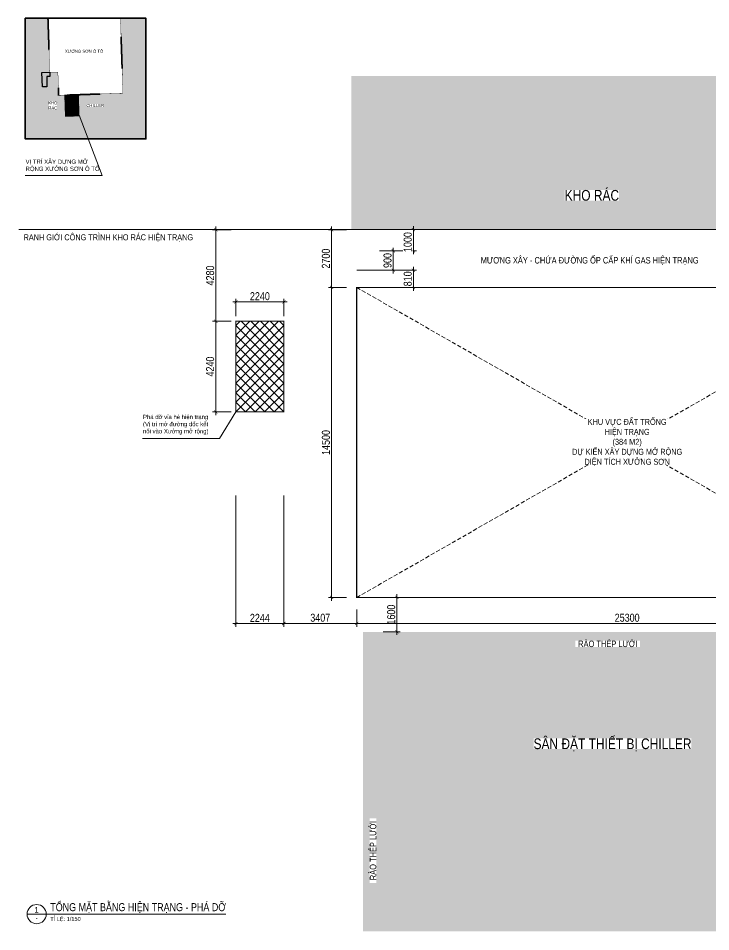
# Model space of a CAD drawing. Header units: millimetres. Extents: x -547695 to 905972, y -1055718 to 167349.
# Drawn here: x -535898 to -503510, y -737747 to -695023 of the extents above; entities that cross this region are included whole.
import ezdxf
from ezdxf.enums import TextEntityAlignment as Align

# ---------------------------------------------------------------- set-up
doc = ezdxf.new("R2010")
doc.units = ezdxf.units.MM
for name, pattern in [('$0$BASE-A0$0$HIDDEN', [0.375, 0.25, -0.125]), ('$1$Xref Mat bang cot +0.000$0$Xref Mat bang cot +0.000$0$Xref Mat Bang Tang 1$0$Xref Mat Bang Tang 1$0$$1$HIDDEN', [0.375, 0.25, -0.125]), ('HIDDEN', [9.525, 6.35, -3.175])]:
    doc.linetypes.add(name, pattern=pattern)
doc.layers.get('DEFPOINTS').update_dxf_attribs({"color": 1, "lineweight": 25})
for name, color, linetype, lineweight in [('A-DIMS', 8, 'Continuous', 9), ('A-FINE', 255, 'Continuous', 25), ('A-HEVY', 111, 'Continuous', 35), ('A-HIDD', 45, 'HIDDEN', 9), ('A-PATT', 252, 'Continuous', 9), ('A-SYMBOLS', 10, 'Continuous', 13), ('A-TEXT', 255, 'Continuous', 25)]:
    doc.layers.add(name, color=color, linetype=linetype, lineweight=lineweight)
doc.styles.add('VTK_Arial', font='arial.ttf', dxfattribs={"width": 0.8})
doc.dimstyles.new('A-2.5-DIM150', dxfattribs={"dimscale": 150, "dimtxt": 2.5, "dimasz": 1, "dimexe": 1, "dimexo": 0, "dimgap": 0.5, "dimtad": 1, "dimdec": 0, "dimzin": 12, "dimdsep": 46, "dimtxsty": 'VTK_Arial', "dimblk": 'ARCHTICK', "dimcen": 0, "dimdle": 1, "dimclrd": 256, "dimclre": 256, "dimclrt": 7, "dimadec": 1, "dimazin": 3, "dimtfac": 1, "dimtdec": 0, "dimtmove": 0, "dimatfit": 2, "dimfxl": 20, "dimtfill": 1, "dimtolj": 1, "dimtzin": 0, "dimlwd": -1, "dimlwe": -1, "dimarcsym": 0})
doc.dimstyles.new('A-2.5-DIM80 x 4', dxfattribs={"dimscale": 80, "dimtxt": 2.5, "dimasz": 1, "dimexe": 1, "dimexo": 0, "dimgap": 0.5, "dimtad": 1, "dimdec": 0, "dimlfac": 0.25, "dimzin": 12, "dimdsep": 46, "dimtxsty": 'VTK_Arial', "dimblk": 'ARCHTICK', "dimcen": 0, "dimdle": 1, "dimclrd": 256, "dimclre": 256, "dimclrt": 7, "dimadec": 1, "dimazin": 3, "dimtfac": 1, "dimtdec": 0, "dimtmove": 0, "dimatfit": 2, "dimfxl": 20, "dimtolj": 1, "dimtzin": 0, "dimlwd": -1, "dimlwe": -1, "dimarcsym": 0})

# ---------------------------------------------------------------- blocks, each defined once
blk = doc.blocks.new('_ARCHTICK')
at = {"color": 0, "linetype": 'ByBlock', "const_width": 0.15}
blk.add_lwpolyline([(-0.5, -0.5), (0.5, 0.5)], dxfattribs=at)
blk = doc.blocks.new('*D420')
at = {"layer": 'A-DIMS', "transparency": 16777216}
for p, q in [((-525942, -709194), (-526806, -709194)), ((-526656, -709044), (-526656, -713584)), ((-525942, -713434), (-526806, -713434))]:
    blk.add_line(p, q, dxfattribs=at)
at = {"layer": 'DEFPOINTS', "color": 0, "transparency": 16777216}
for p in [(-525942, -709194), (-526656, -713434), (-525942, -713434)]:
    blk.add_point(p, dxfattribs=at)
at = {"layer": 'A-DIMS', "transparency": 16777216, "xscale": 150, "yscale": 150, "zscale": 150}
for p, rotation in [((-526656, -709194), 90), ((-526656, -713434), 270)]:
    blk.add_blockref('_ARCHTICK', p, dxfattribs=dict(at, rotation=rotation))
at = {"layer": 'A-DIMS', "color": 7, "transparency": 16777216, "insert": (-526922, -711314), "char_height": 375, "attachment_point": 5, "rotation": 90, "style": 'VTK_Arial', "bg_fill": 3, "box_fill_scale": 1.1, "bg_fill_color": 257, "bg_fill_transparency": 0}
blk.add_mtext('\\A1;4240', dxfattribs=at)
blk = doc.blocks.new('*D421')
at = {"layer": 'A-DIMS', "transparency": 16777216}
for p, q in [((-525867, -708289), (-523327, -708289)), ((-525717, -708963), (-525717, -708139)), ((-523477, -708963), (-523477, -708139))]:
    blk.add_line(p, q, dxfattribs=at)
at = {"layer": 'DEFPOINTS', "color": 0, "transparency": 16777216}
for p in [(-523477, -708289), (-525717, -708963), (-523477, -708963)]:
    blk.add_point(p, dxfattribs=at)
at = {"layer": 'A-DIMS', "transparency": 16777216, "xscale": 150, "yscale": 150, "zscale": 150, "rotation": 180}
blk.add_blockref('_ARCHTICK', (-525717, -708289), dxfattribs=at)
at = {"layer": 'A-DIMS', "transparency": 16777216, "xscale": 150, "yscale": 150, "zscale": 150}
blk.add_blockref('_ARCHTICK', (-523477, -708289), dxfattribs=at)
at = {"layer": 'A-DIMS', "color": 7, "transparency": 16777216, "insert": (-524597, -708023), "char_height": 375, "attachment_point": 5, "style": 'VTK_Arial', "bg_fill": 3, "box_fill_scale": 1.1, "bg_fill_color": 257, "bg_fill_transparency": 0}
blk.add_mtext('\\A1;2240', dxfattribs=at)
blk = doc.blocks.new('*D422')
at = {"layer": 'A-DIMS', "transparency": 16777216}
for p, q in [((-520541, -704915), (-521393, -704915)), ((-521243, -707764), (-521243, -704765)), ((-520541, -707614), (-521393, -707614))]:
    blk.add_line(p, q, dxfattribs=at)
at = {"layer": 'DEFPOINTS', "color": 0, "transparency": 16777216}
for p in [(-521243, -704915), (-520541, -704915), (-520541, -707614)]:
    blk.add_point(p, dxfattribs=at)
at = {"layer": 'A-DIMS', "transparency": 16777216, "xscale": 150, "yscale": 150, "zscale": 150}
for p, rotation in [((-521243, -704915), 90), ((-521243, -707614), 270)]:
    blk.add_blockref('_ARCHTICK', p, dxfattribs=dict(at, rotation=rotation))
at = {"layer": 'A-DIMS', "color": 7, "transparency": 16777216, "insert": (-521509, -706264), "char_height": 375, "attachment_point": 5, "rotation": 90, "style": 'VTK_Arial', "bg_fill": 3, "box_fill_scale": 1.1, "bg_fill_color": 257, "bg_fill_transparency": 0}
blk.add_mtext('\\A1;2700', dxfattribs=at)
blk = doc.blocks.new('*D423')
at = {"layer": 'A-DIMS', "transparency": 16777216}
for p, q in [((-521243, -707464), (-521243, -722264)), ((-520541, -707614), (-521393, -707614)), ((-520541, -722114), (-521393, -722114))]:
    blk.add_line(p, q, dxfattribs=at)
at = {"layer": 'DEFPOINTS', "color": 0, "transparency": 16777216}
for p in [(-520541, -707614), (-521243, -722114), (-520541, -722114)]:
    blk.add_point(p, dxfattribs=at)
at = {"layer": 'A-DIMS', "transparency": 16777216, "xscale": 150, "yscale": 150, "zscale": 150}
for p, rotation in [((-521243, -707614), 90), ((-521243, -722114), 270)]:
    blk.add_blockref('_ARCHTICK', p, dxfattribs=dict(at, rotation=rotation))
at = {"layer": 'A-DIMS', "color": 7, "transparency": 16777216, "insert": (-521509, -714864), "char_height": 375, "attachment_point": 5, "rotation": 90, "style": 'VTK_Arial', "bg_fill": 3, "box_fill_scale": 1.1, "bg_fill_color": 257, "bg_fill_transparency": 0}
blk.add_mtext('\\A1;14500', dxfattribs=at)
blk = doc.blocks.new('*D424')
at = {"layer": 'A-DIMS', "transparency": 16777216}
for p, q in [((-518187, -721964), (-518187, -723864)), ((-518836, -722114), (-518037, -722114)), ((-518836, -723714), (-518037, -723714))]:
    blk.add_line(p, q, dxfattribs=at)
at = {"layer": 'DEFPOINTS', "color": 0, "transparency": 16777216}
for p in [(-518836, -722114), (-518836, -723714), (-518187, -723714)]:
    blk.add_point(p, dxfattribs=at)
at = {"layer": 'A-DIMS', "transparency": 16777216, "xscale": 150, "yscale": 150, "zscale": 150}
for p, rotation in [((-518187, -722114), 90), ((-518187, -723714), 270)]:
    blk.add_blockref('_ARCHTICK', p, dxfattribs=dict(at, rotation=rotation))
at = {"layer": 'A-DIMS', "color": 7, "transparency": 16777216, "insert": (-518454, -722914), "char_height": 375, "attachment_point": 5, "rotation": 90, "style": 'VTK_Arial', "bg_fill": 3, "box_fill_scale": 1.1, "bg_fill_color": 257, "bg_fill_transparency": 0}
blk.add_mtext('\\A1;1600', dxfattribs=at)
blk = doc.blocks.new('*D425')
at = {"layer": 'A-DIMS', "transparency": 16777216}
for p, q in [((-520069, -722669), (-520069, -723479)), ((-494769, -722669), (-494769, -723479)), ((-520219, -723329), (-494619, -723329))]:
    blk.add_line(p, q, dxfattribs=at)
at = {"layer": 'DEFPOINTS', "color": 0, "transparency": 16777216}
for p in [(-520069, -722669), (-494769, -722669), (-494769, -723329)]:
    blk.add_point(p, dxfattribs=at)
at = {"layer": 'A-DIMS', "transparency": 16777216, "xscale": 150, "yscale": 150, "zscale": 150, "rotation": 180}
blk.add_blockref('_ARCHTICK', (-520069, -723329), dxfattribs=at)
at = {"layer": 'A-DIMS', "transparency": 16777216, "xscale": 150, "yscale": 150, "zscale": 150}
blk.add_blockref('_ARCHTICK', (-494769, -723329), dxfattribs=at)
at = {"layer": 'A-DIMS', "color": 7, "transparency": 16777216, "insert": (-507419, -723063), "char_height": 375, "attachment_point": 5, "style": 'VTK_Arial', "bg_fill": 3, "box_fill_scale": 1.1, "bg_fill_color": 257, "bg_fill_transparency": 0}
blk.add_mtext('\\A1;25300', dxfattribs=at)
blk = doc.blocks.new('*D428')
at = {"layer": 'A-DIMS', "transparency": 16777216}
for p, q in [((-525942, -704915), (-526806, -704915)), ((-526656, -709344), (-526656, -704765)), ((-525942, -709194), (-526806, -709194))]:
    blk.add_line(p, q, dxfattribs=at)
at = {"layer": 'DEFPOINTS', "color": 0, "transparency": 16777216}
for p in [(-526656, -704915), (-525942, -704915), (-525942, -709194)]:
    blk.add_point(p, dxfattribs=at)
at = {"layer": 'A-DIMS', "transparency": 16777216, "xscale": 150, "yscale": 150, "zscale": 150}
for p, rotation in [((-526656, -704915), 90), ((-526656, -709194), 270)]:
    blk.add_blockref('_ARCHTICK', p, dxfattribs=dict(at, rotation=rotation))
at = {"layer": 'A-DIMS', "color": 7, "transparency": 16777216, "insert": (-526922, -707054), "char_height": 375, "attachment_point": 5, "rotation": 90, "style": 'VTK_Arial', "bg_fill": 3, "box_fill_scale": 1.1, "bg_fill_color": 257, "bg_fill_transparency": 0}
blk.add_mtext('\\A1;4280', dxfattribs=at)
blk = doc.blocks.new('*U128')
for p, q in [((0, 0), (-14.5, 0)), ((109.62, 0), (0, 0))]:
    blk.add_line(p, q)
blk.add_circle((-8.5, 0), 6)
at = {"color": 7, "style": 'VTK_Arial', "width": 0.8}
blk.add_attdef('SECTION', (0, 1.86), '', height=5, dxfattribs=at)
blk.add_attdef('MARK', text='', height=3.5, dxfattribs=at).set_placement((-8.59, 0.99), align=Align.CENTER)
at = {"color": 7, "linetype": 'Continuous', "style": 'VTK_Arial', "width": 0.8}
blk.add_attdef('REF', text='', height=2.5, dxfattribs=at).set_placement((-8.49, -3.75), align=Align.CENTER)
at = {"color": 7, "linetype": 'Continuous', "style": 'VTK_Arial', "width": 0.8, "flags": 8}
blk.add_attdef('SCALE-I', (0, -4.25), '', height=2.5, dxfattribs=at)
blk = doc.blocks.new('*D506')
at = {"layer": 'A-DIMS', "transparency": 16777216}
for p, q in [((-517415, -707764), (-517415, -706654)), ((-520069, -706804), (-517265, -706804)), ((-520069, -707614), (-517265, -707614))]:
    blk.add_line(p, q, dxfattribs=at)
at = {"layer": 'DEFPOINTS', "color": 0, "transparency": 16777216}
for p in [(-520069, -706804), (-520069, -707614)]:
    blk.add_point(p, dxfattribs=at)
at = {"layer": 'A-DIMS', "transparency": 16777216, "xscale": 150, "yscale": 150, "zscale": 150}
for p, rotation in [((-517415, -706804), 90), ((-517415, -707614), 270)]:
    blk.add_blockref('_ARCHTICK', p, dxfattribs=dict(at, rotation=rotation))
at = {"layer": 'A-DIMS', "color": 7, "transparency": 16777216, "insert": (-517681, -707209), "char_height": 375, "attachment_point": 5, "rotation": 90, "style": 'VTK_Arial', "bg_fill": 3, "box_fill_scale": 1.1, "bg_fill_color": 257, "bg_fill_transparency": 0}
blk.add_mtext('\\A1;810', dxfattribs=at)
at = {"layer": 'DEFPOINTS', "color": 0, "transparency": 16777216}
blk.add_point((-517415, -706804), dxfattribs=at)
blk = doc.blocks.new('*D507')
at = {"layer": 'A-DIMS', "transparency": 16777216}
for p, q in [((-518999, -704904), (-517265, -704904)), ((-517415, -704754), (-517415, -706053)), ((-518999, -705903), (-517265, -705903))]:
    blk.add_line(p, q, dxfattribs=at)
at = {"layer": 'DEFPOINTS', "color": 0, "transparency": 16777216}
for p in [(-518999, -704904), (-518999, -705903)]:
    blk.add_point(p, dxfattribs=at)
at = {"layer": 'A-DIMS', "transparency": 16777216, "xscale": 150, "yscale": 150, "zscale": 150}
for p, rotation in [((-517415, -704904), 90), ((-517415, -705903), 270)]:
    blk.add_blockref('_ARCHTICK', p, dxfattribs=dict(at, rotation=rotation))
at = {"layer": 'A-DIMS', "color": 7, "transparency": 16777216, "insert": (-517681, -705491), "char_height": 375, "attachment_point": 5, "rotation": 90, "style": 'VTK_Arial', "bg_fill": 3, "box_fill_scale": 1.1, "bg_fill_color": 257, "bg_fill_transparency": 0}
blk.add_mtext('\\A1;1000', dxfattribs=at)
at = {"layer": 'DEFPOINTS', "color": 0, "transparency": 16777216}
blk.add_point((-517415, -705903), dxfattribs=at)
blk = doc.blocks.new('*D508')
at = {"layer": 'A-DIMS', "transparency": 16777216}
for p, q in [((-518360, -705753), (-518360, -706953)), ((-518999, -705903), (-518210, -705903)), ((-518999, -706803), (-518210, -706803))]:
    blk.add_line(p, q, dxfattribs=at)
at = {"layer": 'A-DIMS', "transparency": 16777216, "xscale": 150, "yscale": 150, "zscale": 150}
for p, rotation in [((-518360, -705903), 90), ((-518360, -706803), 270)]:
    blk.add_blockref('_ARCHTICK', p, dxfattribs=dict(at, rotation=rotation))
at = {"layer": 'A-DIMS', "color": 7, "transparency": 16777216, "insert": (-518626, -706353), "char_height": 375, "attachment_point": 5, "rotation": 90, "style": 'VTK_Arial', "bg_fill": 3, "box_fill_scale": 1.1, "bg_fill_color": 257, "bg_fill_transparency": 0}
blk.add_mtext('\\A1;900', dxfattribs=at)
at = {"layer": 'DEFPOINTS', "color": 0, "transparency": 16777216}
for p in [(-518999, -705903), (-518999, -706803), (-518360, -706803)]:
    blk.add_point(p, dxfattribs=at)
blk = doc.blocks.new('*D510')
at = {"layer": 'A-DIMS', "transparency": 16777216}
for p, q in [((-523476, -717351), (-523476, -723479)), ((-520069, -722669), (-520069, -723479)), ((-519919, -723329), (-523626, -723329))]:
    blk.add_line(p, q, dxfattribs=at)
at = {"layer": 'DEFPOINTS', "color": 0, "transparency": 16777216}
for p in [(-523476, -717351), (-520069, -722669), (-523476, -723329)]:
    blk.add_point(p, dxfattribs=at)
at = {"layer": 'A-DIMS', "transparency": 16777216, "xscale": 150, "yscale": 150, "zscale": 150, "rotation": 180}
blk.add_blockref('_ARCHTICK', (-523476, -723329), dxfattribs=at)
at = {"layer": 'A-DIMS', "transparency": 16777216, "xscale": 150, "yscale": 150, "zscale": 150}
blk.add_blockref('_ARCHTICK', (-520069, -723329), dxfattribs=at)
at = {"layer": 'A-DIMS', "color": 7, "transparency": 16777216, "insert": (-521773, -723063), "char_height": 375, "attachment_point": 5, "style": 'VTK_Arial', "bg_fill": 3, "box_fill_scale": 1.1, "bg_fill_color": 257, "bg_fill_transparency": 0}
blk.add_mtext('\\A1;3407', dxfattribs=at)
blk = doc.blocks.new('*D511')
at = {"layer": 'A-DIMS', "transparency": 16777216}
for p, q in [((-525720, -717351), (-525720, -723479)), ((-523476, -717351), (-523476, -723479)), ((-523326, -723329), (-525870, -723329))]:
    blk.add_line(p, q, dxfattribs=at)
at = {"layer": 'DEFPOINTS', "color": 0, "transparency": 16777216}
for p in [(-525720, -717351), (-523476, -717351), (-525720, -723329)]:
    blk.add_point(p, dxfattribs=at)
at = {"layer": 'A-DIMS', "transparency": 16777216, "xscale": 150, "yscale": 150, "zscale": 150, "rotation": 180}
blk.add_blockref('_ARCHTICK', (-525720, -723329), dxfattribs=at)
at = {"layer": 'A-DIMS', "transparency": 16777216, "xscale": 150, "yscale": 150, "zscale": 150}
blk.add_blockref('_ARCHTICK', (-523476, -723329), dxfattribs=at)
at = {"layer": 'A-DIMS', "color": 7, "transparency": 16777216, "insert": (-524598, -723066), "char_height": 375, "attachment_point": 5, "style": 'VTK_Arial', "bg_fill": 3, "box_fill_scale": 1.1, "bg_fill_color": 257, "bg_fill_transparency": 0}
blk.add_mtext('\\A1;2244', dxfattribs=at)
blk = doc.blocks.new('E5T7U78')
at = {"layer": 'A-HIDD', "ltscale": 100, "const_width": 50}
for points in [[(43426, -10930), (2322, -10930)], [(43426, -10930), (43426, -43748)]]:
    blk.add_lwpolyline(points, dxfattribs=at)
at = {"layer": 'A-TEXT', "insert": (42807, -43459), "char_height": 280, "width": 7947.68, "attachment_point": 1, "rotation": 90, "style": 'VTK_Arial', "bg_fill": 3, "box_fill_scale": 1, "bg_fill_color": 257, "bg_fill_transparency": 0}
blk.add_mtext('RANH GIỚI CÔNG TRÌNH XƯỞNG SƠN HIỆN TRẠNG', dxfattribs=at)
at = {"layer": 'A-TEXT', "insert": (2545, -11153), "char_height": 280, "width": 7617.23, "attachment_point": 1, "style": 'VTK_Arial', "bg_fill": 3, "box_fill_scale": 1, "bg_fill_color": 257, "bg_fill_transparency": 0}
blk.add_mtext('RANH GIỚI CÔNG TRÌNH KHO RÁC HIỆN TRẠNG', dxfattribs=at)
blk = doc.blocks.new('E576U')
at = {"layer": 'A-DIMS', "color": 7, "insert": (2639, -7657), "char_height": 200, "width": 2838.29, "attachment_point": 1, "style": 'VTK_Arial'}
blk.add_mtext('\\A1;VỊ TRÍ XÂY DỰNG MỞ RỘNG XƯỞNG SƠN Ô TÔ', dxfattribs=at)
at = {"layer": 'A-DIMS'}
blk.add_leader([(5140, -5581), (6225, -8410), (2623, -8410)], dimstyle='A-2.5-DIM80 x 4', override={"dimgap": 0.5, "dimtad": 0}, dxfattribs=at)
at = {"color": 1, "linetype": '$1$Xref Mat bang cot +0.000$0$Xref Mat bang cot +0.000$0$Xref Mat Bang Tang 1$0$Xref Mat Bang Tang 1$0$$1$HIDDEN', "ltscale": 0.2}
blk.add_wipeout([(7078, -1049), (7193, -4556), (4186, -4655), (4150, -3562), (3769, -3575), (3686, -1049)], dxfattribs=at).dxf.layer = 'A-PATT'
at = {"layer": 'A-PATT', "transparency": 33554551}
h = blk.add_hatch(dxfattribs=at)
h.set_pattern_fill('ANSI31', color=1, scale=12.404644)
h.set_pattern_definition([(45, (-527253.15, -705490.95), (-27.849221, 27.849221), [])])
h.paths.add_polyline_path([(4472, -4645), (4505, -5635), (5141, -5614), (5108, -4625)])
blk.add_lwpolyline([(2622, -1049), (8264, -1049), (8264, -6691), (2622, -6691)], close=True)
at = {"linetype": '$1$Xref Mat bang cot +0.000$0$Xref Mat bang cot +0.000$0$Xref Mat Bang Tang 1$0$Xref Mat Bang Tang 1$0$$1$HIDDEN', "ltscale": 0.2}
blk.add_lwpolyline([(7078, -1049), (7193, -4556), (4186, -4655), (4150, -3562), (3769, -3575), (3686, -1049)], close=True, dxfattribs=at)
at = {"color": 1, "linetype": '$1$Xref Mat bang cot +0.000$0$Xref Mat bang cot +0.000$0$Xref Mat Bang Tang 1$0$Xref Mat Bang Tang 1$0$$1$HIDDEN', "ltscale": 0.2, "const_width": 41.3}
blk.add_lwpolyline([(4472, -4645), (4505, -5635), (5141, -5614), (5108, -4625)], close=True, dxfattribs=at)
at = {"layer": 'A-FINE'}
blk.add_lwpolyline([(3640, -4252), (3425, -4259), (3403, -3585), (3769, -3575), (3777, -3776), (3627, -3780)], close=True, dxfattribs=at)
at = {"layer": 'A-PATT'}
blk.add_lwpolyline([(8264, -1049), (2622, -1049)], dxfattribs=at)
at = {"layer": 'A-HEVY', "color": 7, "insert": (5376, -2595), "char_height": 140.62, "attachment_point": 5, "style": 'VTK_Arial', "bg_fill": 3, "box_fill_scale": 1, "bg_fill_color": 257, "bg_fill_transparency": 0}
blk.add_mtext('\\A1;XƯỞNG SƠN Ô TÔ', dxfattribs=at)
at = {"layer": 'A-HEVY', "true_color": 0xffffff, "transparency": 33554620}
h = blk.add_hatch(color=7, dxfattribs=at)
h.dxf.hatch_style = 1
h.paths.add_polyline_path([(3403, -3587), (3406, -3586), (3621, -3579), (3619, -3579), (3769, -3574), (3769, -3575)])
h.paths.add_polyline_path([(3744, -2809), (3769, -3575), (4150, -3562), (4186, -4655), (4422, -4647), (4422, -4647), (5108, -4625), (5108, -4625), (7193, -4556), (7078, -1049), (8264, -1049), (8264, -6691), (2622, -6691), (2622, -1049), (3686, -1049), (3692, -1231), (3744, -2809)])
at = {"layer": 'A-HEVY', "color": 7, "insert": (3914, -5127), "char_height": 140.62, "width": 400.71, "attachment_point": 5, "style": 'VTK_Arial', "bg_fill": 3, "box_fill_scale": 1, "bg_fill_color": 257, "bg_fill_transparency": 0}
blk.add_mtext('\\A1;KHO RÁC', dxfattribs=at)
at = {"layer": 'A-HEVY', "color": 7, "insert": (5898, -5127), "char_height": 140.62, "attachment_point": 5, "style": 'VTK_Arial', "bg_fill": 3, "box_fill_scale": 1, "bg_fill_color": 257, "bg_fill_transparency": 0}
blk.add_mtext('\\A1;CHILLER', dxfattribs=at)

msp = doc.modelspace()

# ---------------------------------------------------------------- hatches: boundary and pattern name
at = {"layer": 'A-PATT', "transparency": 33554620}
h = msp.add_hatch(dxfattribs=at)
h.set_pattern_fill('ANSI37', color=1, scale=100)
h.set_pattern_definition([(45, (-525720.64, -713434.28), (-224.506, 224.506), []), (135, (-525720.64, -713434.28), (-224.506, -224.506), [])])
h.paths.add_polyline_path([(-523473.8, -709194.3), (-525720.6, -709194.3), (-525720.6, -713434.3), (-523473.8, -713434.3)])
at = {"layer": 'A-TEXT', "true_color": 0xffffff, "transparency": 33554528}
h = msp.add_hatch(color=7, dxfattribs=at)
h.dxf.hatch_style = 1
h.paths.add_polyline_path([(-520319.2, -697722.9), (-520319.5, -704903.5), (-495519.2, -704903.5), (-495519.2, -699803.9), (-494769.2, -699803.9), (-494769.2, -737721.7), (-483860.6, -737721.7), (-483861, -697722.9)])
at = {"layer": 'A-TEXT', "transparency": 33554574}
h = msp.add_hatch(color=250, dxfattribs=at)
h.dxf.hatch_style = 1
h.paths.add_polyline_path([(-519769.1, -723728.9), (-494769.2, -723728.9), (-494769.2, -737721.7), (-519769.1, -737721.7)])

# ---------------------------------------------------------------- linework, layer by layer
at = {"layer": 'A-DIMS', "color": 3, "linetype": '$0$BASE-A0$0$HIDDEN', "ltscale": 2000, "const_width": 50}
msp.add_lwpolyline([(-520069.2, -707614.3), (-494769.2, -707614.3), (-494769.2, -722114.3), (-520069.2, -722114.3)], close=True, dxfattribs=at)
at = {"layer": 'A-DIMS', "color": 1, "const_width": 50}
msp.add_lwpolyline([(-523473.8, -709194.3), (-525720.6, -709194.3), (-525720.6, -713434.3), (-523473.8, -713434.3)], close=True, dxfattribs=at)
at = {"layer": 'A-HIDD', "ltscale": 30}
for points in [[(-520069.2, -707614.3), (-494769.2, -722114.3)], [(-520069.2, -722114.3), (-494769.2, -707614.3)]]:
    msp.add_lwpolyline(points, dxfattribs=at)

# ---------------------------------------------------------------- block references
at = {"layer": 'A-HEVY'}
msp.add_blockref('E576U', (-538195.2, -693973.8), dxfattribs=at)
at = {"layer": 'A-SYMBOLS'}
ref = msp.add_blockref('*U128', (-534401.8, -736924.1), dxfattribs=dict(at, xscale=74.91082045184334, yscale=74.91082045184334, zscale=74.91082045184334))
ref.add_attrib('SECTION', 'TỔNG MẶT BẰNG HIỆN TRẠNG - PHÁ DỠ', (-534401.8, -736785.1), dxfattribs={"layer": '0', "color": 7, "height": 374.554, "style": 'VTK_Arial', "width": 0.8})
ref.add_attrib('SCALE-I', 'TỈ LỆ: 1/150', (-534401.8, -737242.6), dxfattribs={"layer": '0', "color": 7, "linetype": 'Continuous', "height": 187.277, "style": 'VTK_Arial', "width": 0.8})
ref.add_attrib('REF', '-', dxfattribs={"layer": '0', "color": 7, "linetype": 'Continuous', "height": 187.3, "style": 'VTK_Arial', "width": 0.8}).set_placement((-535037.9, -737205.3), align=Align.CENTER)
ref.add_attrib('MARK', '1', dxfattribs={"layer": '0', "color": 7, "height": 262.2, "style": 'VTK_Arial', "width": 0.8}).set_placement((-535045.1, -736850.1), align=Align.CENTER)

# ---------------------------------------------------------------- texts
at = {"layer": 'A-DIMS', "color": 7, "insert": (-530064.8, -713569.4), "char_height": 200, "width": 2704.455, "attachment_point": 1, "style": 'VTK_Arial'}
msp.add_mtext('\\A1;Phá dỡ vỉa hè hiện trạng\\P(Vị trí mở đường dốc kết nối vào Xưởng mở rộng)', dxfattribs=at)

# ---------------------------------------------------------------- leaders
at = {"layer": 'A-DIMS'}
msp.add_leader([(-525720.6, -713434.3), (-526479.1, -714678.5), (-530081, -714678.5)], dimstyle='A-2.5-DIM80 x 4', override={"dimgap": 0.5, "dimtad": 0}, dxfattribs=at)

# ---------------------------------------------------------------- next in the draw order: texts
at = {"layer": 'A-TEXT', "attachment_point": 2, "style": 'VTK_Arial', "bg_fill": 3, "box_fill_scale": 1, "bg_fill_color": 257, "bg_fill_transparency": 0}
for s, insert, char_height, width in [('KHO RÁC', (-509069.2, -703053.5), 500, 2538.883), ('MƯƠNG XÂY - CHỨA ĐƯỜNG ỐP CẤP KHÍ GAS HIỆN TRẠNG', (-509172.1, -706192.1), 300, 10135.835), ('RÀO THÉP LƯỚI', (-508325.9, -724133.6), 300, 3021.656), ('SÂN ĐẶT THIẾT BỊ CHILLER', (-508103.2, -728706.2), 500, 7386.542)]:
    msp.add_mtext(s, dxfattribs=dict(at, insert=insert, char_height=char_height, width=width))
at = {"layer": 'A-TEXT', "color": 7, "insert": (-507419.2, -714864.3), "char_height": 280, "width": 4869.585, "attachment_point": 5, "style": 'VTK_Arial', "bg_fill": 3, "box_fill_scale": 1, "bg_fill_color": 257, "bg_fill_transparency": 0}
msp.add_mtext('KHU VỰC ĐẤT TRỐNG \\PHIỆN TRẠNG\\P(384 M2)\\PDỰ KIẾN XÂY DỰNG MỞ RỘNG DIỆN TÍCH XƯỞNG SƠN', dxfattribs=at)
at = {"layer": 'A-TEXT', "insert": (-519456, -733953.6), "char_height": 300, "width": 3021.656, "attachment_point": 2, "rotation": 90, "style": 'VTK_Arial', "bg_fill": 3, "box_fill_scale": 1, "bg_fill_color": 257, "bg_fill_transparency": 0}
msp.add_mtext('RÀO THÉP LƯỚI', dxfattribs=at)

# ---------------------------------------------------------------- next in the draw order: block references
at = {"layer": 'A-PATT'}
msp.add_blockref('E5T7U78', (-538195.2, -693973.8), dxfattribs=at)

# ---------------------------------------------------------------- next in the draw order: dimensions: what is measured, and where the dimension line sits
at = {"layer": 'A-DIMS'}
for base, p1, p2, override, picture, middle in [((-521242.9, -704914.6), (-520541.2, -707614.3), (-520541.2, -704914.6), {"dimpost": '\\X', "dimblk": 'ARCHTICK', "dimtfill": 1, "dimtfillclr": 0}, '*D422', (-521509.4, -706264.4)), ((-526656, -713434.3), (-525941.9, -709194.3), (-525941.9, -713434.3), {"dimpost": '\\X'}, '*D420', (-526922.5, -711314.3)), ((-518187.4, -723713.9), (-518835.5, -722114.3), (-518835.5, -723713.9), {"dimpost": '\\X', "dimtmove": 1}, '*D424', (-518453.9, -722914.1))]:
    dim = msp.add_linear_dim(base=base, p1=p1, p2=p2, angle=90, dimstyle='A-2.5-DIM150', override=override, dxfattribs=at)
    dim.commit()
    dim.dimension.update_dxf_attribs({"geometry": picture, "text_midpoint": middle})
for base, p1, p2, picture, middle in [((-517414.8, -705903.4), (-518998.8, -704903.6), (-518998.8, -705903.4), '*D507', (-517414.8, -705491.2)), ((-517414.8, -706804.3), (-520069.2, -707614.3), (-520069.2, -706804.3), '*D506', (-517414.8, -707209.3))]:
    dim = msp.add_linear_dim(base=base, p1=p1, p2=p2, angle=90, dimstyle='A-2.5-DIM150', override={"dimpost": '\\X', "dimblk": 'ARCHTICK', "dimtfill": 1, "dimtfillclr": 0}, dxfattribs=at)
    dim.commit()
    dim.dimension.update_dxf_attribs({"geometry": picture, "text_midpoint": middle, "dimtype": 160})

# ---------------------------------------------------------------- next in the draw order: dimensions: what is measured, and where the dimension line sits
for base, p1, p2, override, picture, middle in [((-518359.7, -706803.3), (-518998.8, -705903.4), (-518998.8, -706803.3), {"dimpost": '\\X', "dimblk": 'ARCHTICK', "dimtfill": 1, "dimtfillclr": 0}, '*D508', (-518626.2, -706353.4)), ((-521242.9, -722114.3), (-520541.2, -707614.3), (-520541.2, -722114.3), {"dimpost": '\\X', "dimtmove": 1}, '*D423', (-521509.4, -714864.3))]:
    dim = msp.add_linear_dim(base=base, p1=p1, p2=p2, angle=90, dimstyle='A-2.5-DIM150', override=override, dxfattribs=at)
    dim.commit()
    dim.dimension.update_dxf_attribs({"geometry": picture, "text_midpoint": middle})
for base, p1, p2, override, picture, middle in [((-523476.8041, -708289.4741), (-525717.2546, -708962.8626), (-523476.8041, -708962.8626), {"dimpost": '\\X', "dimblk": 'ARCHTICK', "dimtfill": 1, "dimtfillclr": 0}, '*D421', (-524597.0294, -708023.0093)), ((-494769.2, -723329.4), (-520069.2, -722668.6), (-494769.2, -722668.6), {"dimpost": '\\X', "dimblk": 'ARCHTICK', "dimtmove": 1, "dimtfill": 1, "dimtfillclr": 0}, '*D425', (-507419.2, -723062.8))]:
    dim = msp.add_linear_dim(base=base, p1=p1, p2=p2, dimstyle='A-2.5-DIM150', override=override, dxfattribs=at)
    dim.commit()
    dim.dimension.update_dxf_attribs({"geometry": picture, "text_midpoint": middle})

# ---------------------------------------------------------------- next in the draw order: dimensions: what is measured, and where the dimension line sits
dim = msp.add_linear_dim(base=(-526656, -704914.6), p1=(-525941.9, -709194.3), p2=(-525941.9, -704914.6), angle=90, dimstyle='A-2.5-DIM150', override={"dimpost": '\\X', "dimtmove": 1}, dxfattribs=at)
dim.commit()
dim.dimension.update_dxf_attribs({"geometry": '*D428', "text_midpoint": (-526922.5, -707054.4)})
dim = msp.add_linear_dim(base=(-523476.2, -723329.4), p1=(-520069.2, -722668.6), p2=(-523476.2, -717351.3), dimstyle='A-2.5-DIM150', override={"dimpost": '\\X', "dimtmove": 1}, dxfattribs=at)
dim.commit()
dim.dimension.update_dxf_attribs({"geometry": '*D510', "text_midpoint": (-521772.7, -723062.8)})

# ---------------------------------------------------------------- next in the draw order: dimensions: what is measured, and where the dimension line sits
dim = msp.add_linear_dim(base=(-525720.4, -723329.4), p1=(-523476.2, -717351.3), p2=(-525720.4, -717350.9), dimstyle='A-2.5-DIM150', override={"dimpost": '\\X', "dimtmove": 1}, dxfattribs=at)
dim.commit()
dim.dimension.update_dxf_attribs({"geometry": '*D511', "text_midpoint": (-524598.3, -723066.1)})

doc.saveas('drawing.dxf')
